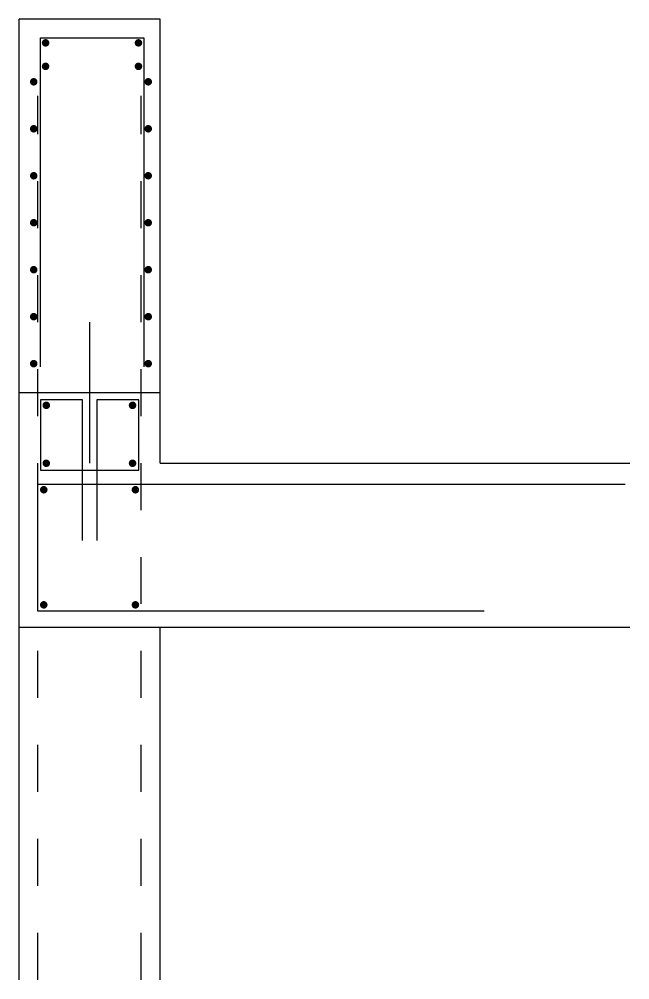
# Model space of a CAD drawing. Extents: x -14 to 117, y -15 to 42.
# Drawn here: x -13.902 to -12.602, y 20.437 to 22.482 of the extents above; entities that cross this region are included whole.
import ezdxf

# ---------------------------------------------------------------- set-up
doc = ezdxf.new("R2010")
doc.units = 0
doc.header["$LTSCALE"] = 0.5
doc.linetypes.add('AUSGEZOGEN', pattern=[1000.01, 1000, 0.01])
doc.linetypes.add('HIDDEN2', pattern=[0.187, 0.125, -0.062])
for name, color, linetype in [('AFB', 7, 'Continuous'), ('AFU', 7, 'Continuous'), ('BETON', 7, 'Continuous'), ('RND', 7, 'Continuous')]:
    doc.layers.add(name, color=color, linetype=linetype)
doc.linetypes.add('AFU_50K', pattern='A,0.15,["/",Standard,S=0.2,R=0,X=-0.01,Y=-0.1],0.07,["/",Standard,S=0.2,R=0,X=-0.01,Y=-0.1],0.15', length=0.37)
doc.linetypes.add('AFU_50M', pattern='A,0.45,["/",Standard,S=0.2,R=0,X=-0.01,Y=-0.1],0.07,["/",Standard,S=0.2,R=0,X=-0.01,Y=-0.1],0.45', length=0.97)

msp = doc.modelspace()

# ---------------------------------------------------------------- linework, layer by layer
at = {"layer": 'AFB', "color": 1, "linetype": 'AUSGEZOGEN'}
msp.add_line((-13.7519, 21.837), (-13.7519, 21.537), dxfattribs=at)
at = {"layer": 'AFU', "color": 8, "linetype": 'AFU_50M'}
msp.add_line((-13.9019, 21.687), (-13.6019, 21.687), dxfattribs=at)
at = {"layer": 'AFU', "color": 8, "linetype": 'AFU_50K'}
msp.add_line((-13.6019, 21.187), (-13.9019, 21.187), dxfattribs=at)
at = {"layer": 'BETON', "color": 6, "linetype": 'AUSGEZOGEN'}
for p, q in [((-13.9019, 20.437), (-13.9019, 22.482)), ((-13.6019, 22.482), (-13.9019, 22.482)), ((-13.6019, 21.537), (-13.6019, 22.482)), ((-13.6019, 21.537), (-12.6019, 21.537)), ((-13.6019, 20.437), (-13.6019, 21.187)), ((-12.6019, 21.187), (-13.6019, 21.187))]:
    msp.add_line(p, q, dxfattribs=at)
at = {"layer": 'RND', "color": 1, "linetype": 'AUSGEZOGEN'}
for points in [[(-13.8569, 21.742), (-13.8569, 22.442), (-13.6369, 22.442), (-13.6369, 21.742)], [(-12.9119, 21.222), (-13.8619, 21.222), (-13.8619, 21.492), (-12.6119, 21.492)]]:
    msp.add_lwpolyline(points, dxfattribs=at)
at = {"layer": 'RND', "color": 7, "linetype": 'AUSGEZOGEN', "const_width": 0.008}
for points in [[(-13.8498, 22.4316, 1), (-13.8418, 22.4316, 1)], [(-13.644, 22.4316, -1), (-13.652, 22.4316, -1)], [(-13.8498, 22.3816, 1), (-13.8418, 22.3816, 1)], [(-13.644, 22.3816, -1), (-13.652, 22.3816, -1)], [(-13.875, 22.3487, 1), (-13.867, 22.3487, 1)], [(-13.6232, 22.3487, -1), (-13.6312, 22.3487, -1)], [(-13.875, 22.2487, 1), (-13.867, 22.2487, 1)], [(-13.6232, 22.2487, -1), (-13.6312, 22.2487, -1)], [(-13.875, 22.1487, 1), (-13.867, 22.1487, 1)], [(-13.6232, 22.1487, -1), (-13.6312, 22.1487, -1)], [(-13.875, 22.0487, 1), (-13.867, 22.0487, 1)], [(-13.6232, 22.0487, -1), (-13.6312, 22.0487, -1)], [(-13.875, 21.9487, 1), (-13.867, 21.9487, 1)], [(-13.6232, 21.9487, -1), (-13.6312, 21.9487, -1)], [(-13.875, 21.8487, 1), (-13.867, 21.8487, 1)], [(-13.6232, 21.8487, -1), (-13.6312, 21.8487, -1)], [(-13.875, 21.7487, 1), (-13.867, 21.7487, 1)], [(-13.6232, 21.7487, -1), (-13.6312, 21.7487, -1)], [(-13.8483, 21.6599, 1), (-13.8403, 21.6599, 1)], [(-13.6566, 21.6599, -1), (-13.6646, 21.6599, -1)], [(-13.8483, 21.5366, 1), (-13.8403, 21.5366, 1)], [(-13.6566, 21.5366, -1), (-13.6646, 21.5366, -1)], [(-13.8536, 21.4802, 1), (-13.8456, 21.4802, 1)], [(-13.6505, 21.4802, -1), (-13.6585, 21.4802, -1)], [(-13.8536, 21.2352, 1), (-13.8456, 21.2352, 1)], [(-13.6505, 21.2352, -1), (-13.6585, 21.2352, -1)]]:
    msp.add_lwpolyline(points, format="xyb", close=True, dxfattribs=at)
at = {"layer": 'RND', "color": 1, "linetype": 'HIDDEN2'}
for points in [[(-13.8619, 20.437), (-13.8619, 22.3189)], [(-13.6419, 20.437), (-13.6419, 22.3189)]]:
    msp.add_lwpolyline(points, dxfattribs=at)
at = {"layer": 'RND', "color": 7, "linetype": 'AUSGEZOGEN'}
msp.add_lwpolyline([(-13.7669, 21.372), (-13.7669, 21.672), (-13.8569, 21.672), (-13.8569, 21.522), (-13.6469, 21.522), (-13.6469, 21.672), (-13.7369, 21.672), (-13.7369, 21.372)], dxfattribs=at)

doc.saveas('drawing.dxf')
